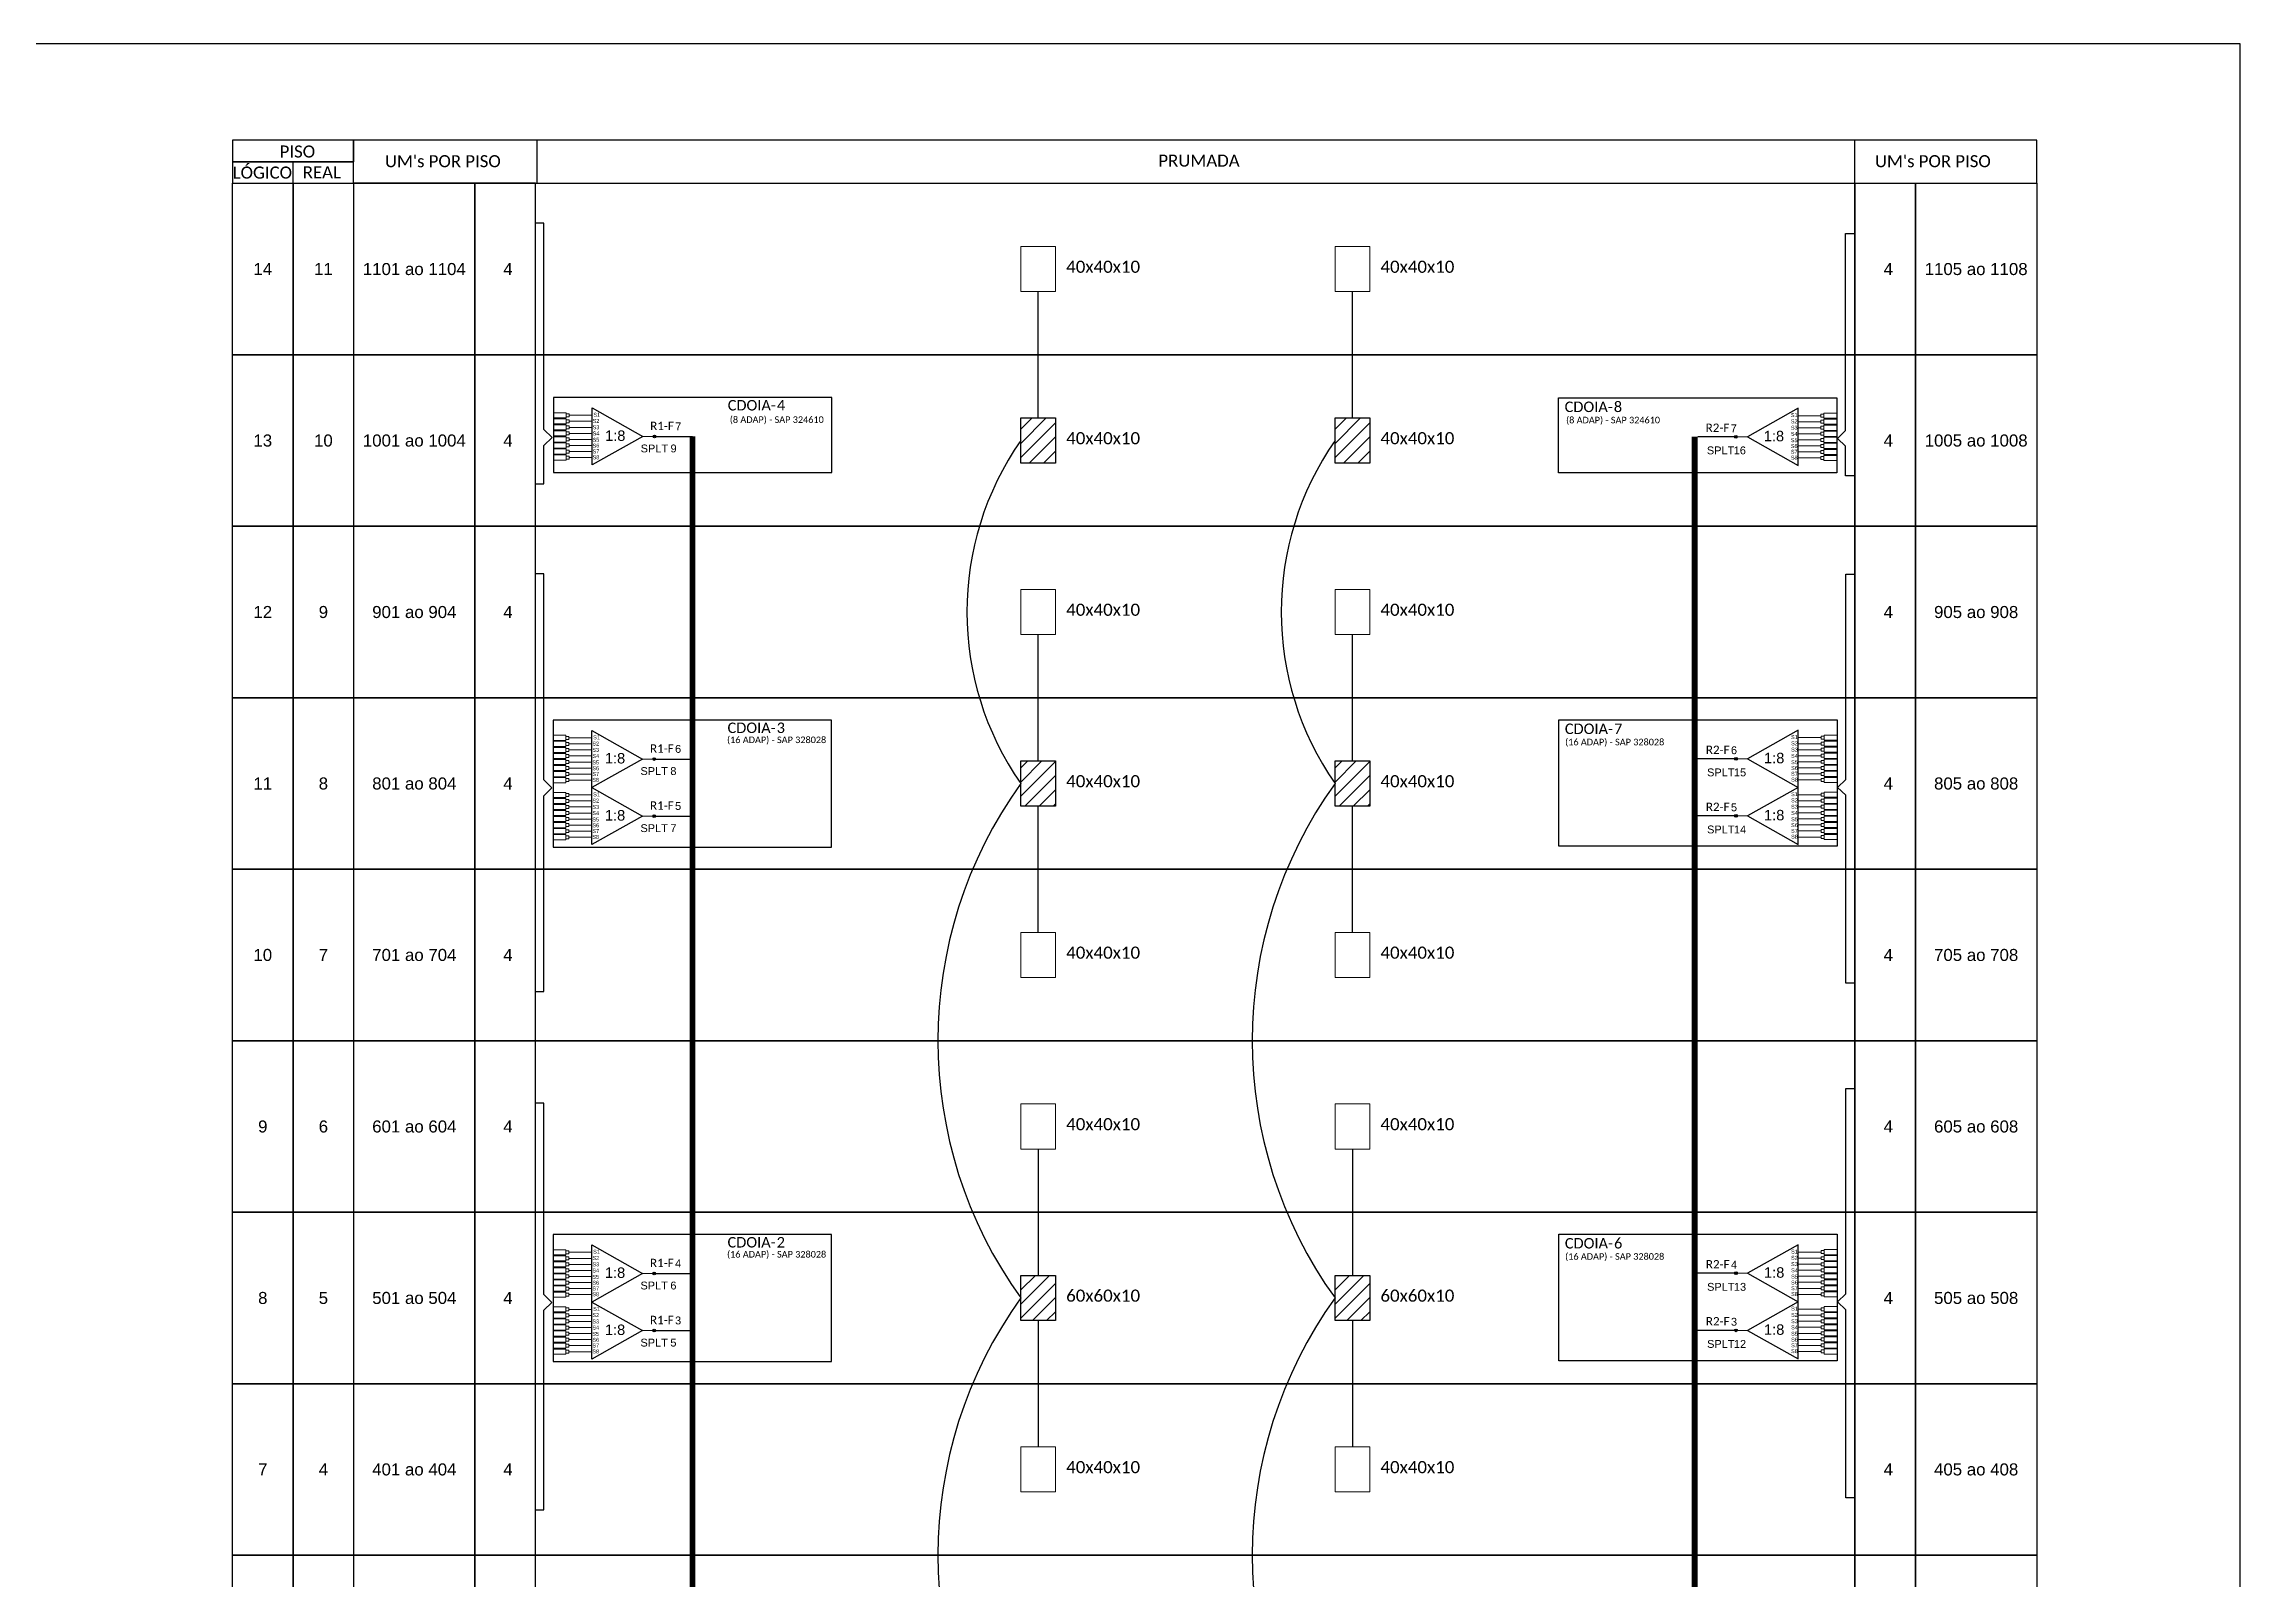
# Model space of a CAD drawing. Extents: x -89 to 749, y 705 to 1299.
# Drawn here: x 330 to 749.2, y 1005.9 to 1299 of the extents above; entities that cross this region are included whole.
import ezdxf
from ezdxf.enums import TextEntityAlignment as Align

# ---------------------------------------------------------------- set-up
doc = ezdxf.new("R2010")
doc.units = 0
doc.styles.add('ARIAL', font='arial.ttf')
doc.styles.add('WMF-Calibri0', font='calibri.ttf')

# ---------------------------------------------------------------- blocks, each defined once
blk = doc.blocks.new('SPLT_1-8_SC-APC')
at = {"color": 1}
blk.add_lwpolyline([(-7.37, -2.1), (-17.04, -7.55), (-7.37, -13), (-7.37, -2.1)], dxfattribs=at)
at = {"color": 3, "lineweight": 0}
for points in [[(-2.99, -3.51), (-7.37, -3.51)], [(-2.41, -3.02), (-2.41, -4)], [(-2.41, -3.02), (0, -3.02)], [(-2.41, -4), (0, -4)], [(-2.41, -4.17), (-2.41, -5.16)], [(-2.41, -4.17), (0, -4.17)], [(-7.37, -4.66), (-2.99, -4.66)], [(-7.37, -5.82), (-2.99, -5.82)], [(-7.37, -6.97), (-2.99, -6.97)], [(-7.37, -8.12), (-2.99, -8.12)], [(-2.41, -5.16), (0, -5.16)], [(-2.41, -5.32), (-2.41, -6.31)], [(-2.41, -5.32), (0, -5.32)], [(-2.41, -6.31), (0, -6.31)], [(-2.41, -6.48), (-2.41, -7.46)], [(-2.41, -6.48), (0, -6.48)], [(-2.41, -7.46), (0, -7.46)], [(-2.41, -7.63), (-2.41, -8.62)], [(-2.41, -7.63), (0, -7.63)], [(-7.37, -9.28), (-2.99, -9.28)], [(-7.37, -10.43), (-2.99, -10.43)], [(-7.37, -11.58), (-2.99, -11.58)], [(-2.41, -8.62), (0, -8.62)], [(-2.41, -8.78), (-2.41, -9.77)], [(-2.41, -8.78), (0, -8.78)], [(-2.41, -9.77), (0, -9.77)], [(-2.41, -9.94), (-2.41, -10.92)], [(-2.41, -9.94), (0, -9.94)], [(-2.41, -10.92), (0, -10.92)], [(-2.41, -11.09), (-2.41, -12.08)], [(-2.41, -11.09), (0, -11.09)], [(-2.41, -12.08), (0, -12.08)]]:
    blk.add_lwpolyline(points, dxfattribs=at)
for points in [[(-2.99, -3.22), (-2.41, -3.22), (-2.41, -3.8), (-2.99, -3.8)], [(-2.99, -4.38), (-2.41, -4.38), (-2.41, -4.95), (-2.99, -4.95)], [(-2.99, -5.53), (-2.41, -5.53), (-2.41, -6.1), (-2.99, -6.1)], [(-2.99, -6.68), (-2.41, -6.68), (-2.41, -7.26), (-2.99, -7.26)], [(-2.99, -7.84), (-2.41, -7.84), (-2.41, -8.41), (-2.99, -8.41)], [(-2.99, -8.99), (-2.41, -8.99), (-2.41, -9.56), (-2.99, -9.56)], [(-2.99, -10.14), (-2.41, -10.14), (-2.41, -10.72), (-2.99, -10.72)], [(-2.99, -11.3), (-2.41, -11.3), (-2.41, -11.87), (-2.99, -11.87)]]:
    blk.add_lwpolyline(points, close=True, dxfattribs=at)
at = {"color": 1, "lineweight": 0}
blk.add_lwpolyline([(-17.04, -7.55), (-19.26, -7.55)], dxfattribs=at)
at = {"color": 1, "style": 'ARIAL'}
for s, height, p in [('S1', 0.75, (-8.74, -3.78)), ('1:8', 2, (-13.91, -8.4)), ('S2', 0.75, (-8.74, -4.97)), ('S3', 0.75, (-8.74, -6.18)), ('S4', 0.75, (-8.74, -7.36)), ('S5', 0.75, (-8.74, -8.57)), ('S6', 0.75, (-8.74, -9.69)), ('S7', 0.75, (-8.74, -10.78)), ('S8', 0.75, (-8.74, -11.9))]:
    blk.add_text(s, height=height, dxfattribs=at).set_placement(p)

msp = doc.modelspace()

# ---------------------------------------------------------------- hatches: boundary and pattern name
h = msp.add_hatch(color=3)
h.dxf.hatch_style = 1
edge = h.paths.add_edge_path()
edge.add_arc((446.52, 1224.08), 0.256, 0, 360)
h = msp.add_hatch()
h.set_pattern_fill('ANSI31', color=1, scale=0.6)
h.set_pattern_definition([(45, (-605.6013, 54.8887), (-1.3470384, 1.3470384), [])])
h.paths.add_polyline_path([(516.46, 1227.61), (516.46, 1218.99), (523.08, 1218.99), (523.08, 1227.61)])
h.paths.add_polyline_path([(523.08, 1162.12), (516.46, 1162.12), (516.46, 1153.5), (523.08, 1153.5)])
h.paths.add_polyline_path([(523.08, 1055.27), (523.08, 1063.89), (516.46, 1063.89), (516.46, 1055.27)])
h.paths.add_polyline_path([(523.08, 965.66), (516.46, 965.66), (516.46, 957.04), (523.08, 957.04)])
h = msp.add_hatch()
h.set_pattern_fill('ANSI31', color=1, scale=0.6)
h.set_pattern_definition([(45, (-545.6013, 54.8887), (-1.3470384, 1.3470384), [])])
h.paths.add_polyline_path([(576.46, 1227.61), (576.46, 1218.99), (583.08, 1218.99), (583.08, 1227.61)])
h.paths.add_polyline_path([(583.08, 1162.12), (576.46, 1162.12), (576.46, 1153.5), (583.08, 1153.5)])
h.paths.add_polyline_path([(583.08, 1055.27), (583.08, 1063.89), (576.46, 1063.89), (576.46, 1055.27)])
h.paths.add_polyline_path([(583.08, 965.66), (576.46, 965.66), (576.46, 957.04), (583.08, 957.04)])
h = msp.add_hatch(color=3)
h.dxf.hatch_style = 1
edge = h.paths.add_edge_path()
edge.add_arc((652.96, 1224), 0.256, 0, 360)
h = msp.add_hatch(color=3)
h.dxf.hatch_style = 1
edge = h.paths.add_edge_path()
edge.add_arc((446.48, 1162.48), 0.256, 0, 360)
h = msp.add_hatch(color=3)
h.dxf.hatch_style = 1
edge = h.paths.add_edge_path()
edge.add_arc((653.01, 1162.52), 0.256, 0, 360)
h = msp.add_hatch(color=3)
h.dxf.hatch_style = 1
edge = h.paths.add_edge_path()
edge.add_arc((446.48, 1151.59), 0.256, 0, 360)
h = msp.add_hatch(color=3)
h.dxf.hatch_style = 1
edge = h.paths.add_edge_path()
edge.add_arc((653.01, 1151.62), 0.256, 0, 360)
h = msp.add_hatch(color=3)
h.dxf.hatch_style = 1
edge = h.paths.add_edge_path()
edge.add_arc((446.48, 1064.25), 0.256, 0, 360)
h = msp.add_hatch(color=3)
h.dxf.hatch_style = 1
edge = h.paths.add_edge_path()
edge.add_arc((653.01, 1064.29), 0.256, 0, 360)
h = msp.add_hatch(color=3)
h.dxf.hatch_style = 1
edge = h.paths.add_edge_path()
edge.add_arc((446.48, 1053.35), 0.256, 0, 360)
h = msp.add_hatch(color=3)
h.dxf.hatch_style = 1
edge = h.paths.add_edge_path()
edge.add_arc((653.01, 1053.39), 0.256, 0, 360)

# ---------------------------------------------------------------- linework, layer by layer
for points in [[(-89.32, 705.02), (749.25, 705.02), (749.25, 1299.02), (-89.32, 1299.02), (-89.32, 705.02)], [(389.1, 1272.41), (710.43, 1272.41), (710.43, 1280.64), (389.1, 1280.64), (389.1, 1280.64), (389.1, 1276.53)], [(424.16, 1272.41), (424.16, 1280.64)], [(675.7, 1272.41), (675.7, 1280.64)], [(377.53, 1272.41), (377.53, 1276.53)]]:
    msp.add_lwpolyline(points)
for points in [[(365.96, 1276.53), (389.1, 1276.53), (389.1, 1280.64), (365.96, 1280.64)], [(365.96, 1272.41), (389.1, 1272.41), (389.1, 1276.53), (365.96, 1276.53)], [(365.96, 1272.41), (377.53, 1272.41), (377.53, 1239.67), (365.96, 1239.67)], [(377.53, 1272.41), (389.1, 1272.41), (389.1, 1239.67), (377.53, 1239.67)], [(412.25, 1272.41), (389.1, 1272.41), (389.1, 1239.67), (412.25, 1239.67)], [(423.82, 1272.41), (412.25, 1272.41), (412.25, 1239.67), (423.82, 1239.67)], [(423.82, 1272.41), (675.71, 1272.41), (675.71, 1239.67), (423.82, 1239.67)], [(675.71, 1272.41), (687.29, 1272.41), (687.29, 1239.67), (675.71, 1239.67)], [(687.29, 1272.41), (710.43, 1272.41), (710.43, 1239.67), (687.29, 1239.67)], [(365.96, 1239.67), (377.53, 1239.67), (377.53, 1206.93), (365.96, 1206.93)], [(377.53, 1239.67), (389.1, 1239.67), (389.1, 1206.93), (377.53, 1206.93)], [(412.25, 1239.67), (389.1, 1239.67), (389.1, 1206.93), (412.25, 1206.93)], [(423.82, 1239.67), (412.25, 1239.67), (412.25, 1206.93), (423.82, 1206.93)], [(423.82, 1239.67), (675.71, 1239.67), (675.71, 1206.93), (423.82, 1206.93)], [(675.71, 1239.67), (687.29, 1239.67), (687.29, 1206.93), (675.71, 1206.93)], [(687.29, 1239.67), (710.43, 1239.67), (710.43, 1206.93), (687.29, 1206.93)], [(365.96, 1206.93), (377.53, 1206.93), (377.53, 1174.18), (365.96, 1174.18)], [(377.53, 1206.93), (389.1, 1206.93), (389.1, 1174.18), (377.53, 1174.18)], [(412.25, 1206.93), (389.1, 1206.93), (389.1, 1174.18), (412.25, 1174.18)], [(423.82, 1206.93), (412.25, 1206.93), (412.25, 1174.18), (423.82, 1174.18)], [(423.82, 1206.93), (675.71, 1206.93), (675.71, 1174.18), (423.82, 1174.18)], [(675.71, 1206.93), (687.29, 1206.93), (687.29, 1174.18), (675.71, 1174.18)], [(687.29, 1206.93), (710.43, 1206.93), (710.43, 1174.18), (687.29, 1174.18)], [(365.96, 1174.18), (377.53, 1174.18), (377.53, 1141.44), (365.96, 1141.44)], [(377.53, 1174.18), (389.1, 1174.18), (389.1, 1141.44), (377.53, 1141.44)], [(412.25, 1174.18), (389.1, 1174.18), (389.1, 1141.44), (412.25, 1141.44)], [(423.82, 1174.18), (412.25, 1174.18), (412.25, 1141.44), (423.82, 1141.44)], [(423.82, 1174.18), (675.71, 1174.18), (675.71, 1141.44), (423.82, 1141.44)], [(675.71, 1174.18), (687.29, 1174.18), (687.29, 1141.44), (675.71, 1141.44)], [(687.29, 1174.18), (710.43, 1174.18), (710.43, 1141.44), (687.29, 1141.44)], [(365.96, 1141.44), (377.53, 1141.44), (377.53, 1108.69), (365.96, 1108.69)], [(377.53, 1141.44), (389.1, 1141.44), (389.1, 1108.69), (377.53, 1108.69)], [(412.25, 1141.44), (389.1, 1141.44), (389.1, 1108.69), (412.25, 1108.69)], [(423.82, 1141.44), (412.25, 1141.44), (412.25, 1108.69), (423.82, 1108.69)], [(423.82, 1141.44), (675.71, 1141.44), (675.71, 1108.69), (423.82, 1108.69)], [(675.71, 1141.44), (687.29, 1141.44), (687.29, 1108.69), (675.71, 1108.69)], [(687.29, 1141.44), (710.43, 1141.44), (710.43, 1108.69), (687.29, 1108.69)], [(365.96, 1108.69), (377.53, 1108.69), (377.53, 1075.95), (365.96, 1075.95)], [(377.53, 1108.69), (389.1, 1108.69), (389.1, 1075.95), (377.53, 1075.95)], [(412.25, 1108.69), (389.1, 1108.69), (389.1, 1075.95), (412.25, 1075.95)], [(423.82, 1108.69), (412.25, 1108.69), (412.25, 1075.95), (423.82, 1075.95)], [(423.82, 1108.69), (675.71, 1108.69), (675.71, 1075.95), (423.82, 1075.95)], [(675.71, 1108.69), (687.29, 1108.69), (687.29, 1075.95), (675.71, 1075.95)], [(687.29, 1108.69), (710.43, 1108.69), (710.43, 1075.95), (687.29, 1075.95)], [(365.96, 1075.95), (377.53, 1075.95), (377.53, 1043.21), (365.96, 1043.21)], [(377.53, 1075.95), (389.1, 1075.95), (389.1, 1043.21), (377.53, 1043.21)], [(412.25, 1075.95), (389.1, 1075.95), (389.1, 1043.21), (412.25, 1043.21)], [(423.82, 1075.95), (412.25, 1075.95), (412.25, 1043.21), (423.82, 1043.21)], [(423.82, 1075.95), (675.71, 1075.95), (675.71, 1043.21), (423.82, 1043.21)], [(675.71, 1075.95), (687.29, 1075.95), (687.29, 1043.21), (675.71, 1043.21)], [(687.29, 1075.95), (710.43, 1075.95), (710.43, 1043.21), (687.29, 1043.21)], [(365.96, 1043.21), (377.53, 1043.21), (377.53, 1010.46), (365.96, 1010.46)], [(377.53, 1043.21), (389.1, 1043.21), (389.1, 1010.46), (377.53, 1010.46)], [(412.25, 1043.21), (389.1, 1043.21), (389.1, 1010.46), (412.25, 1010.46)], [(423.82, 1043.21), (412.25, 1043.21), (412.25, 1010.46), (423.82, 1010.46)], [(423.82, 1043.21), (675.71, 1043.21), (675.71, 1010.46), (423.82, 1010.46)], [(675.71, 1043.21), (687.29, 1043.21), (687.29, 1010.46), (675.71, 1010.46)], [(687.29, 1043.21), (710.43, 1043.21), (710.43, 1010.46), (687.29, 1010.46)], [(365.96, 1010.46), (377.53, 1010.46), (377.53, 977.72), (365.96, 977.72)], [(377.53, 1010.46), (389.1, 1010.46), (389.1, 977.72), (377.53, 977.72)], [(412.25, 1010.46), (389.1, 1010.46), (389.1, 977.72), (412.25, 977.72)], [(423.82, 1010.46), (412.25, 1010.46), (412.25, 977.72), (423.82, 977.72)], [(423.82, 1010.46), (675.71, 1010.46), (675.71, 977.72), (423.82, 977.72)], [(675.71, 1010.46), (687.29, 1010.46), (687.29, 977.72), (675.71, 977.72)], [(687.29, 1010.46), (710.43, 1010.46), (710.43, 977.72), (687.29, 977.72)]]:
    msp.add_lwpolyline(points, close=True)
at = {"color": 3}
for points in [[(423.78, 1215.01), (425.43, 1215.01), (425.43, 1222.36), (427, 1223.87), (425.43, 1225.38), (425.43, 1264.79), (423.78, 1264.79)], [(675.59, 1216.53), (673.93, 1216.53), (673.93, 1222.19), (672.37, 1223.7), (673.93, 1225.21), (673.93, 1262.8), (675.58, 1262.8)], [(519.77, 1227.61), (519.77, 1251.73)], [(579.77, 1227.61), (579.77, 1251.73)], [(423.74, 1118.07), (425.39, 1118.07), (425.39, 1155.46), (426.96, 1156.97), (425.39, 1158.48), (425.39, 1197.84), (423.74, 1197.84)], [(675.63, 1119.66), (673.98, 1119.66), (673.98, 1155.56), (672.41, 1157.06), (673.98, 1158.57), (673.98, 1197.79), (675.63, 1197.79)], [(519.77, 1162.12), (519.77, 1186.24)], [(579.77, 1162.12), (579.77, 1186.24)], [(519.77, 1129.38), (519.77, 1153.5)], [(579.77, 1129.38), (579.77, 1153.5)], [(675.63, 1021.43), (673.98, 1021.43), (673.98, 1057.33), (672.41, 1058.83), (673.98, 1060.34), (673.98, 1099.56), (675.63, 1099.56)], [(423.74, 1019.09), (425.39, 1019.09), (425.39, 1057.23), (426.96, 1058.74), (425.39, 1060.24), (425.39, 1096.79), (423.74, 1096.79)], [(519.77, 1088.01), (519.77, 1063.89)], [(579.77, 1088.01), (579.77, 1063.89)], [(519.77, 1055.27), (519.77, 1031.15)], [(579.77, 1055.27), (579.77, 1031.15)]]:
    msp.add_lwpolyline(points, dxfattribs=at)
at = {"color": 0, "lineweight": 0}
for points in [[(516.46, 1260.35), (523.08, 1260.35), (523.08, 1251.73), (516.46, 1251.73)], [(576.46, 1260.35), (583.08, 1260.35), (583.08, 1251.73), (576.46, 1251.73)], [(516.46, 1194.86), (523.08, 1194.86), (523.08, 1186.24), (516.46, 1186.24)], [(576.46, 1194.86), (583.08, 1194.86), (583.08, 1186.24), (576.46, 1186.24)], [(516.46, 1129.38), (523.08, 1129.38), (523.08, 1120.76), (516.46, 1120.76)], [(576.46, 1129.38), (583.08, 1129.38), (583.08, 1120.76), (576.46, 1120.76)], [(516.46, 1096.63), (523.08, 1096.63), (523.08, 1088.01), (516.46, 1088.01)], [(576.46, 1096.63), (583.08, 1096.63), (583.08, 1088.01), (576.46, 1088.01)], [(516.46, 1031.15), (523.08, 1031.15), (523.08, 1022.53), (516.46, 1022.53)], [(576.46, 1031.15), (583.08, 1031.15), (583.08, 1022.53), (576.46, 1022.53)]]:
    msp.add_lwpolyline(points, close=True, dxfattribs=at)
at = {"color": 1}
for points in [[(480.36, 1231.53), (427.23, 1231.53), (427.23, 1217.21), (480.36, 1217.21)], [(619.12, 1231.45), (672.25, 1231.45), (672.25, 1217.13), (619.12, 1217.13)], [(516.46, 1227.61), (523.08, 1227.61), (523.08, 1218.99), (516.46, 1218.99)], [(576.46, 1227.61), (583.08, 1227.61), (583.08, 1218.99), (576.46, 1218.99)], [(480.32, 1169.93), (427.19, 1169.93), (427.19, 1145.66), (480.32, 1145.66)], [(619.17, 1169.97), (672.3, 1169.97), (672.3, 1145.82), (619.17, 1145.82)], [(516.46, 1162.12), (523.08, 1162.12), (523.08, 1153.5), (516.46, 1153.5)], [(576.46, 1162.12), (583.08, 1162.12), (583.08, 1153.5), (576.46, 1153.5)], [(480.32, 1071.7), (427.19, 1071.7), (427.19, 1047.42), (480.32, 1047.42)], [(619.17, 1071.74), (672.3, 1071.74), (672.3, 1047.59), (619.17, 1047.59)], [(516.46, 1063.89), (523.08, 1063.89), (523.08, 1055.27), (516.46, 1055.27)], [(576.46, 1063.89), (583.08, 1063.89), (583.08, 1055.27), (576.46, 1055.27)]]:
    msp.add_lwpolyline(points, close=True, dxfattribs=at)
at = {"color": 3, "lineweight": 0}
for points in [[(429.67, 1228.61), (427.26, 1228.61)], [(429.67, 1228.61), (429.67, 1227.62)], [(429.67, 1227.62), (427.26, 1227.62)], [(429.67, 1227.45), (427.26, 1227.45)], [(429.67, 1226.47), (427.26, 1226.47)], [(429.67, 1226.3), (427.26, 1226.3)], [(429.67, 1225.32), (427.26, 1225.32)], [(429.67, 1225.15), (427.26, 1225.15)], [(429.67, 1227.45), (429.67, 1226.47)], [(429.67, 1226.3), (429.67, 1225.32)], [(429.67, 1225.15), (429.67, 1224.16)], [(430.25, 1228.11), (434.63, 1228.11)], [(434.63, 1226.96), (430.25, 1226.96)], [(434.63, 1225.81), (430.25, 1225.81)], [(434.63, 1224.66), (430.25, 1224.66)], [(429.67, 1224.16), (427.26, 1224.16)], [(429.67, 1224), (427.26, 1224)], [(429.67, 1223.01), (427.26, 1223.01)], [(429.67, 1222.84), (427.26, 1222.84)], [(429.67, 1221.86), (427.26, 1221.86)], [(429.67, 1221.69), (427.26, 1221.69)], [(429.67, 1220.7), (427.26, 1220.7)], [(429.67, 1220.54), (427.26, 1220.54)], [(429.67, 1224), (429.67, 1223.01)], [(429.67, 1222.84), (429.67, 1221.86)], [(429.67, 1221.69), (429.67, 1220.7)], [(429.67, 1220.54), (429.67, 1219.55)], [(434.63, 1223.5), (430.25, 1223.5)], [(434.63, 1222.35), (430.25, 1222.35)], [(434.63, 1221.2), (430.25, 1221.2)], [(429.67, 1219.55), (427.26, 1219.55)], [(434.63, 1220.04), (430.25, 1220.04)], [(429.63, 1167.01), (427.22, 1167.01)], [(429.63, 1166.02), (427.22, 1166.02)], [(429.63, 1165.86), (427.22, 1165.86)], [(429.63, 1167.01), (429.63, 1166.02)], [(429.63, 1165.86), (429.63, 1164.87)], [(430.21, 1166.52), (434.59, 1166.52)], [(429.63, 1164.87), (427.22, 1164.87)], [(429.63, 1164.71), (427.22, 1164.71)], [(429.63, 1163.72), (427.22, 1163.72)], [(429.63, 1163.55), (427.22, 1163.55)], [(429.63, 1162.57), (427.22, 1162.57)], [(429.63, 1162.4), (427.22, 1162.4)], [(429.63, 1161.41), (427.22, 1161.41)], [(429.63, 1164.71), (429.63, 1163.72)], [(429.63, 1163.55), (429.63, 1162.57)], [(429.63, 1162.4), (429.63, 1161.41)], [(434.59, 1165.36), (430.21, 1165.36)], [(434.59, 1164.21), (430.21, 1164.21)], [(434.59, 1163.06), (430.21, 1163.06)], [(434.59, 1161.91), (430.21, 1161.91)], [(429.63, 1161.25), (427.22, 1161.25)], [(429.63, 1160.26), (427.22, 1160.26)], [(429.63, 1160.09), (427.22, 1160.09)], [(429.63, 1159.11), (427.22, 1159.11)], [(429.63, 1158.94), (427.22, 1158.94)], [(429.63, 1157.95), (427.22, 1157.95)], [(429.63, 1161.25), (429.63, 1160.26)], [(429.63, 1160.09), (429.63, 1159.11)], [(429.63, 1158.94), (429.63, 1157.95)], [(434.59, 1160.75), (430.21, 1160.75)], [(434.59, 1159.6), (430.21, 1159.6)], [(434.59, 1158.45), (430.21, 1158.45)], [(429.63, 1156.11), (427.22, 1156.11)], [(429.63, 1155.13), (427.22, 1155.13)], [(429.63, 1154.96), (427.22, 1154.96)], [(429.63, 1153.97), (427.22, 1153.97)], [(429.63, 1153.81), (427.22, 1153.81)], [(429.63, 1156.11), (429.63, 1155.13)], [(429.63, 1154.96), (429.63, 1153.97)], [(429.63, 1153.81), (429.63, 1152.82)], [(430.21, 1155.62), (434.59, 1155.62)], [(434.59, 1154.47), (430.21, 1154.47)], [(434.59, 1153.32), (430.21, 1153.32)], [(429.63, 1152.82), (427.22, 1152.82)], [(429.63, 1152.66), (427.22, 1152.66)], [(429.63, 1151.67), (427.22, 1151.67)], [(429.63, 1151.5), (427.22, 1151.5)], [(429.63, 1150.52), (427.22, 1150.52)], [(429.63, 1150.35), (427.22, 1150.35)], [(429.63, 1149.36), (427.22, 1149.36)], [(429.63, 1149.2), (427.22, 1149.2)], [(429.63, 1152.66), (429.63, 1151.67)], [(429.63, 1151.5), (429.63, 1150.52)], [(429.63, 1150.35), (429.63, 1149.36)], [(429.63, 1149.2), (429.63, 1148.21)], [(434.59, 1152.16), (430.21, 1152.16)], [(434.59, 1151.01), (430.21, 1151.01)], [(434.59, 1149.86), (430.21, 1149.86)], [(429.63, 1148.21), (427.22, 1148.21)], [(429.63, 1148.04), (427.22, 1148.04)], [(429.63, 1147.06), (427.22, 1147.06)], [(429.63, 1148.04), (429.63, 1147.06)], [(434.59, 1148.7), (430.21, 1148.7)], [(434.59, 1147.55), (430.21, 1147.55)], [(429.63, 1068.78), (427.22, 1068.78)], [(429.63, 1067.79), (427.22, 1067.79)], [(429.63, 1067.63), (427.22, 1067.63)], [(429.63, 1066.64), (427.22, 1066.64)], [(429.63, 1066.47), (427.22, 1066.47)], [(429.63, 1065.49), (427.22, 1065.49)], [(429.63, 1065.32), (427.22, 1065.32)], [(429.63, 1068.78), (429.63, 1067.79)], [(429.63, 1067.63), (429.63, 1066.64)], [(429.63, 1066.47), (429.63, 1065.49)], [(429.63, 1065.32), (429.63, 1064.33)], [(430.21, 1068.29), (434.59, 1068.29)], [(434.59, 1067.13), (430.21, 1067.13)], [(434.59, 1065.98), (430.21, 1065.98)], [(429.63, 1064.33), (427.22, 1064.33)], [(429.63, 1064.17), (427.22, 1064.17)], [(429.63, 1063.18), (427.22, 1063.18)], [(429.63, 1063.02), (427.22, 1063.02)], [(429.63, 1062.03), (427.22, 1062.03)], [(429.63, 1061.86), (427.22, 1061.86)], [(429.63, 1060.88), (427.22, 1060.88)], [(429.63, 1064.17), (429.63, 1063.18)], [(429.63, 1063.02), (429.63, 1062.03)], [(429.63, 1061.86), (429.63, 1060.88)], [(434.59, 1064.83), (430.21, 1064.83)], [(434.59, 1063.67), (430.21, 1063.67)], [(434.59, 1062.52), (430.21, 1062.52)], [(434.59, 1061.37), (430.21, 1061.37)], [(429.63, 1060.71), (427.22, 1060.71)], [(429.63, 1059.72), (427.22, 1059.72)], [(429.63, 1057.88), (427.22, 1057.88)], [(429.63, 1056.9), (427.22, 1056.9)], [(429.63, 1056.73), (427.22, 1056.73)], [(429.63, 1060.71), (429.63, 1059.72)], [(429.63, 1057.88), (429.63, 1056.9)], [(429.63, 1056.73), (429.63, 1055.74)], [(434.59, 1060.22), (430.21, 1060.22)], [(430.21, 1057.39), (434.59, 1057.39)], [(429.63, 1055.74), (427.22, 1055.74)], [(429.63, 1055.58), (427.22, 1055.58)], [(429.63, 1054.59), (427.22, 1054.59)], [(429.63, 1054.42), (427.22, 1054.42)], [(429.63, 1053.44), (427.22, 1053.44)], [(429.63, 1053.27), (427.22, 1053.27)], [(429.63, 1055.58), (429.63, 1054.59)], [(429.63, 1054.42), (429.63, 1053.44)], [(429.63, 1053.27), (429.63, 1052.28)], [(434.59, 1056.24), (430.21, 1056.24)], [(434.59, 1055.08), (430.21, 1055.08)], [(434.59, 1053.93), (430.21, 1053.93)], [(434.59, 1052.78), (430.21, 1052.78)], [(429.63, 1052.28), (427.22, 1052.28)], [(429.63, 1052.12), (427.22, 1052.12)], [(429.63, 1051.13), (427.22, 1051.13)], [(429.63, 1050.97), (427.22, 1050.97)], [(429.63, 1049.98), (427.22, 1049.98)], [(429.63, 1049.81), (427.22, 1049.81)], [(429.63, 1048.83), (427.22, 1048.83)], [(429.63, 1052.12), (429.63, 1051.13)], [(429.63, 1050.97), (429.63, 1049.98)], [(429.63, 1049.81), (429.63, 1048.83)], [(434.59, 1051.62), (430.21, 1051.62)], [(434.59, 1050.47), (430.21, 1050.47)], [(434.59, 1049.32), (430.21, 1049.32)]]:
    msp.add_lwpolyline(points, dxfattribs=at)
at = {"color": 1}
for points in [[(434.63, 1229.53), (444.29, 1224.08), (434.63, 1218.63), (434.63, 1229.53)], [(434.59, 1167.93), (444.25, 1162.48), (434.59, 1157.03), (434.59, 1167.93)], [(434.59, 1157.03), (444.25, 1151.59), (434.59, 1146.14), (434.59, 1157.03)], [(434.59, 1069.7), (444.25, 1064.25), (434.59, 1058.8), (434.59, 1069.7)], [(434.59, 1058.8), (444.25, 1053.35), (434.59, 1047.91), (434.59, 1058.8)]]:
    msp.add_lwpolyline(points, dxfattribs=at)
at = {"color": 3, "lineweight": 0}
for points in [[(430.25, 1228.4), (429.67, 1228.4), (429.67, 1227.83), (430.25, 1227.83)], [(430.25, 1227.25), (429.67, 1227.25), (429.67, 1226.68), (430.25, 1226.68)], [(430.25, 1226.09), (429.67, 1226.09), (429.67, 1225.52), (430.25, 1225.52)], [(430.25, 1224.94), (429.67, 1224.94), (429.67, 1224.37), (430.25, 1224.37)], [(430.25, 1223.79), (429.67, 1223.79), (429.67, 1223.22), (430.25, 1223.22)], [(430.25, 1222.64), (429.67, 1222.64), (429.67, 1222.06), (430.25, 1222.06)], [(430.25, 1221.48), (429.67, 1221.48), (429.67, 1220.91), (430.25, 1220.91)], [(430.25, 1220.33), (429.67, 1220.33), (429.67, 1219.76), (430.25, 1219.76)], [(430.21, 1166.8), (429.63, 1166.8), (429.63, 1166.23), (430.21, 1166.23)], [(430.21, 1165.65), (429.63, 1165.65), (429.63, 1165.08), (430.21, 1165.08)], [(430.21, 1164.5), (429.63, 1164.5), (429.63, 1163.93), (430.21, 1163.93)], [(430.21, 1163.35), (429.63, 1163.35), (429.63, 1162.77), (430.21, 1162.77)], [(430.21, 1162.19), (429.63, 1162.19), (429.63, 1161.62), (430.21, 1161.62)], [(430.21, 1161.04), (429.63, 1161.04), (429.63, 1160.47), (430.21, 1160.47)], [(430.21, 1159.89), (429.63, 1159.89), (429.63, 1159.31), (430.21, 1159.31)], [(430.21, 1158.73), (429.63, 1158.73), (429.63, 1158.16), (430.21, 1158.16)], [(430.21, 1155.91), (429.63, 1155.91), (429.63, 1155.33), (430.21, 1155.33)], [(430.21, 1154.75), (429.63, 1154.75), (429.63, 1154.18), (430.21, 1154.18)], [(430.21, 1153.6), (429.63, 1153.6), (429.63, 1153.03), (430.21, 1153.03)], [(430.21, 1152.45), (429.63, 1152.45), (429.63, 1151.88), (430.21, 1151.88)], [(430.21, 1151.3), (429.63, 1151.3), (429.63, 1150.72), (430.21, 1150.72)], [(430.21, 1150.14), (429.63, 1150.14), (429.63, 1149.57), (430.21, 1149.57)], [(430.21, 1148.99), (429.63, 1148.99), (429.63, 1148.42), (430.21, 1148.42)], [(430.21, 1147.84), (429.63, 1147.84), (429.63, 1147.26), (430.21, 1147.26)], [(430.21, 1068.57), (429.63, 1068.57), (429.63, 1068), (430.21, 1068)], [(430.21, 1067.42), (429.63, 1067.42), (429.63, 1066.85), (430.21, 1066.85)], [(430.21, 1066.27), (429.63, 1066.27), (429.63, 1065.69), (430.21, 1065.69)], [(430.21, 1065.11), (429.63, 1065.11), (429.63, 1064.54), (430.21, 1064.54)], [(430.21, 1063.96), (429.63, 1063.96), (429.63, 1063.39), (430.21, 1063.39)], [(430.21, 1062.81), (429.63, 1062.81), (429.63, 1062.24), (430.21, 1062.24)], [(430.21, 1061.66), (429.63, 1061.66), (429.63, 1061.08), (430.21, 1061.08)], [(430.21, 1060.5), (429.63, 1060.5), (429.63, 1059.93), (430.21, 1059.93)], [(430.21, 1057.68), (429.63, 1057.68), (429.63, 1057.1), (430.21, 1057.1)], [(430.21, 1056.52), (429.63, 1056.52), (429.63, 1055.95), (430.21, 1055.95)], [(430.21, 1055.37), (429.63, 1055.37), (429.63, 1054.8), (430.21, 1054.8)], [(430.21, 1054.22), (429.63, 1054.22), (429.63, 1053.64), (430.21, 1053.64)], [(430.21, 1053.06), (429.63, 1053.06), (429.63, 1052.49), (430.21, 1052.49)], [(430.21, 1051.91), (429.63, 1051.91), (429.63, 1051.34), (430.21, 1051.34)], [(430.21, 1050.76), (429.63, 1050.76), (429.63, 1050.19), (430.21, 1050.19)], [(430.21, 1049.61), (429.63, 1049.61), (429.63, 1049.03), (430.21, 1049.03)]]:
    msp.add_lwpolyline(points, close=True, dxfattribs=at)
at = {"color": 5, "const_width": 1.1}
msp.add_lwpolyline([(453.78, 1224.08), (453.78, 778.04), (566.77, 778.04), (566.77, 767.13)], dxfattribs=at)
at = {"color": 6, "const_width": 1.1}
msp.add_lwpolyline([(645.12, 1224), (645.12, 778.04), (581.05, 778.04), (581.05, 767.13)], dxfattribs=at)
at = {"color": 1, "lineweight": 0}
for points in [[(444.29, 1224.08), (446.52, 1224.08)], [(444.25, 1162.48), (446.48, 1162.48)], [(444.25, 1151.59), (446.48, 1151.59)], [(444.25, 1064.25), (446.48, 1064.25)], [(444.25, 1053.35), (446.48, 1053.35)]]:
    msp.add_lwpolyline(points, dxfattribs=at)
at = {"color": 5}
for points in [[(446.52, 1224.08), (453.78, 1224.08)], [(446.48, 1162.48), (453.74, 1162.48)], [(446.48, 1151.59), (453.74, 1151.59)], [(446.48, 1064.25), (453.74, 1064.25)], [(446.48, 1053.35), (453.74, 1053.35)]]:
    msp.add_lwpolyline(points, dxfattribs=at)
at = {"color": 6}
for points in [[(652.96, 1224), (645.7, 1224)], [(653.01, 1162.52), (645.75, 1162.52)], [(653.01, 1151.62), (645.75, 1151.62)], [(653.01, 1064.29), (645.75, 1064.29)], [(653.01, 1053.39), (645.75, 1053.39)]]:
    msp.add_lwpolyline(points, dxfattribs=at)
at = {"color": 3}
for centre in [(446.52, 1224.08), (652.96, 1224), (446.48, 1162.48), (653.01, 1162.52), (446.48, 1151.59), (653.01, 1151.62), (446.48, 1064.25), (653.01, 1064.29), (446.48, 1053.35), (653.01, 1053.39)]:
    msp.add_circle(centre, 0.256, dxfattribs=at)
for centre, radius, start, end in [((563.54, 1190.55), 57.35, 145.1836, 214.8164), ((623.54, 1190.55), 57.35, 145.1836, 214.8164), ((584.85, 1108.69), 84.2, 144.317, 215.683), ((644.85, 1108.69), 84.2, 144.317, 215.683), ((584.85, 1010.46), 84.2, 144.317, 215.683), ((644.85, 1010.46), 84.2, 144.317, 215.683)]:
    msp.add_arc(centre, radius, start, end, dxfattribs=at)

# ---------------------------------------------------------------- block references
for p in [(672.22, 1231.55), (672.27, 1170.07), (672.27, 1159.17), (672.27, 1071.84), (672.27, 1060.94)]:
    msp.add_blockref('SPLT_1-8_SC-APC', p, dxfattribs=at)

# ---------------------------------------------------------------- texts
at = {"style": 'WMF-Calibri0'}
for s, height, p in [('     PISO', 2.3, (370.92, 1277.33)), ('  LÓGICO', 2.3, (364.38, 1273.31)), ('    REAL', 2.3, (376.14, 1273.36)), ("UM's POR PISO", 2.3, (395.06, 1275.48)), ('PRUMADA', 2.3, (542.73, 1275.59)), ("UM's POR PISO", 2.3, (679.53, 1275.48)), ('40x40x10', 2.317, (525.13, 1255.32)), ('40x40x10', 2.317, (585.13, 1255.32)), ('40x40x10', 2.317, (525.13, 1189.83)), ('40x40x10', 2.317, (585.13, 1189.83)), ('40x40x10', 2.317, (525.13, 1124.35)), ('40x40x10', 2.317, (585.13, 1124.35)), ('40x40x10', 2.317, (525.13, 1091.6)), ('40x40x10', 2.317, (585.13, 1091.6)), ('40x40x10', 2.317, (525.13, 1026.12)), ('40x40x10', 2.317, (585.13, 1026.12))]:
    msp.add_text(s, height=height, dxfattribs=at).set_placement(p)
at = {"style": 'ARIAL'}
for s, p in [('14', (371.75, 1256.04)), ('11', (383.32, 1256.04)), ('1101 ao 1104', (400.68, 1256.04)), ('4', (418.56, 1256.04)), ('4', (682.09, 1256.04)), ('1105 ao 1108', (698.86, 1256.04)), ('13', (371.75, 1223.3)), ('10', (383.32, 1223.3)), ('1001 ao 1004', (400.68, 1223.3)), ('4', (418.56, 1223.3)), ('4', (682.09, 1223.3)), ('1005 ao 1008', (698.86, 1223.3)), ('12', (371.75, 1190.55)), ('9', (383.32, 1190.55)), ('901 ao 904', (400.68, 1190.55)), ('4', (418.56, 1190.55)), ('4', (682.09, 1190.55)), ('905 ao 908', (698.86, 1190.55)), ('11', (371.75, 1157.81)), ('8', (383.32, 1157.81)), ('801 ao 804', (400.68, 1157.81)), ('4', (418.56, 1157.81)), ('4', (682.09, 1157.81)), ('805 ao 808', (698.86, 1157.81)), ('10', (371.75, 1125.07)), ('7', (383.32, 1125.07)), ('701 ao 704', (400.68, 1125.07)), ('4', (418.56, 1125.07)), ('4', (682.09, 1125.07)), ('705 ao 708', (698.86, 1125.07)), ('9', (371.75, 1092.32)), ('6', (383.32, 1092.32)), ('601 ao 604', (400.68, 1092.32)), ('4', (418.56, 1092.32)), ('4', (682.09, 1092.32)), ('605 ao 608', (698.86, 1092.32)), ('8', (371.75, 1059.58)), ('5', (383.32, 1059.58)), ('501 ao 504', (400.68, 1059.58)), ('4', (418.56, 1059.58)), ('4', (682.09, 1059.58)), ('505 ao 508', (698.86, 1059.58)), ('7', (371.75, 1026.84)), ('4', (383.32, 1026.84)), ('401 ao 404', (400.68, 1026.84)), ('4', (418.56, 1026.84)), ('4', (682.09, 1026.84)), ('405 ao 408', (698.86, 1026.84))]:
    msp.add_text(s, height=2.3, dxfattribs=at).set_placement(p, align=Align.MIDDLE_CENTER)
at = {"color": 1}
for s, height, style, p in [('S1', 0.75, 'ARIAL', (434.86, 1227.84)), ('CDOIA-', 2, 'WMF-Calibri0', (460.52, 1229.03)), ('4', 2, 'WMF-Calibri0', (469.9, 1229.03)), ('CDOIA-', 2, 'WMF-Calibri0', (620.3, 1228.73)), ('8', 2, 'WMF-Calibri0', (629.68, 1228.73)), ('S3', 0.75, 'ARIAL', (434.71, 1225.45)), ('S4', 0.75, 'ARIAL', (434.72, 1224.27)), ('S2', 0.75, 'ARIAL', (434.72, 1226.66)), ('1:8', 2, 'ARIAL', (437.1, 1223.23)), ('40x40x10', 2.317, 'WMF-Calibri0', (525.13, 1222.58)), ('40x40x10', 2.317, 'WMF-Calibri0', (585.13, 1222.58)), ('S5', 0.75, 'ARIAL', (434.71, 1223.06)), ('S6', 0.75, 'ARIAL', (434.71, 1221.94)), ('S7', 0.75, 'ARIAL', (434.71, 1220.84)), ('S8', 0.75, 'ARIAL', (434.71, 1219.72)), ('S2', 0.75, 'ARIAL', (434.68, 1165.06)), ('S1', 0.75, 'ARIAL', (434.82, 1166.25)), ('CDOIA-', 2, 'WMF-Calibri0', (460.48, 1167.44)), ('3', 2, 'WMF-Calibri0', (469.86, 1167.44)), ('CDOIA-', 2, 'WMF-Calibri0', (620.34, 1167.25)), ('7', 2, 'WMF-Calibri0', (629.73, 1167.25)), ('S3', 0.75, 'ARIAL', (434.68, 1163.85)), ('S5', 0.75, 'ARIAL', (434.67, 1161.46)), ('S4', 0.75, 'ARIAL', (434.68, 1162.67)), ('1:8', 2, 'ARIAL', (437.06, 1161.63)), ('S6', 0.75, 'ARIAL', (434.68, 1160.34)), ('S7', 0.75, 'ARIAL', (434.68, 1159.24)), ('S8', 0.75, 'ARIAL', (434.67, 1158.13)), ('40x40x10', 2.317, 'WMF-Calibri0', (525.13, 1157.09)), ('40x40x10', 2.317, 'WMF-Calibri0', (585.13, 1157.09)), ('S3', 0.75, 'ARIAL', (434.68, 1152.95)), ('S2', 0.75, 'ARIAL', (434.68, 1154.17)), ('S1', 0.75, 'ARIAL', (434.82, 1155.35)), ('S5', 0.75, 'ARIAL', (434.67, 1150.56)), ('S6', 0.75, 'ARIAL', (434.68, 1149.44)), ('S7', 0.75, 'ARIAL', (434.68, 1148.35)), ('S4', 0.75, 'ARIAL', (434.68, 1151.78)), ('1:8', 2, 'ARIAL', (437.06, 1150.73)), ('S8', 0.75, 'ARIAL', (434.67, 1147.23)), ('CDOIA-', 2, 'WMF-Calibri0', (460.48, 1069.21)), ('2', 2, 'WMF-Calibri0', (469.86, 1069.21)), ('CDOIA-', 2, 'WMF-Calibri0', (620.34, 1069.02)), ('6', 2, 'WMF-Calibri0', (629.73, 1069.02)), ('S3', 0.75, 'ARIAL', (434.68, 1065.62)), ('S2', 0.75, 'ARIAL', (434.68, 1066.83)), ('S4', 0.75, 'ARIAL', (434.68, 1064.44)), ('S1', 0.75, 'ARIAL', (434.82, 1068.02)), ('1:8', 2, 'ARIAL', (437.06, 1063.4)), ('S5', 0.75, 'ARIAL', (434.67, 1063.23)), ('S6', 0.75, 'ARIAL', (434.68, 1062.11)), ('S7', 0.75, 'ARIAL', (434.68, 1061.01)), ('60x60x10', 2.317, 'WMF-Calibri0', (525.13, 1058.86)), ('60x60x10', 2.317, 'WMF-Calibri0', (585.13, 1058.86)), ('S8', 0.75, 'ARIAL', (434.67, 1059.9)), ('S2', 0.75, 'ARIAL', (434.68, 1055.93)), ('S1', 0.75, 'ARIAL', (434.82, 1057.12)), ('S3', 0.75, 'ARIAL', (434.68, 1054.72)), ('S5', 0.75, 'ARIAL', (434.67, 1052.33)), ('S4', 0.75, 'ARIAL', (434.68, 1053.55)), ('1:8', 2, 'ARIAL', (437.06, 1052.5)), ('S6', 0.75, 'ARIAL', (434.68, 1051.21)), ('S7', 0.75, 'ARIAL', (434.68, 1050.12)), ('S8', 0.75, 'ARIAL', (434.67, 1049))]:
    msp.add_text(s, height=height, dxfattribs=dict(at, style=style)).set_placement(p)
at = {"color": 5, "style": 'WMF-Calibri0'}
for p in [(445.71, 1225.29), (445.68, 1163.69), (445.68, 1152.8), (445.68, 1065.46), (445.68, 1054.57)]:
    msp.add_text('R1-F', height=1.6, dxfattribs=at).set_placement(p)
at = {"color": 5, "style": 'ARIAL'}
for s, p in [('7', (451.08, 1225.26)), ('6', (451.04, 1163.66)), ('5', (451.04, 1152.76)), ('4', (451.04, 1065.43)), ('3', (451.04, 1054.53))]:
    msp.add_text(s, height=1.5, dxfattribs=at).set_placement(p, align=Align.CENTER)
at = {"color": 1, "style": 'WMF-Calibri0'}
for s, p in [('(8 ADAP) - SAP 324610', (469.88, 1226.66)), ('(8 ADAP) - SAP 324610', (629.54, 1226.58)), ('(16 ADAP) - SAP 328028', (469.85, 1165.52)), ('(16 ADAP) - SAP 328028', (629.85, 1165.1)), ('(16 ADAP) - SAP 328028', (469.85, 1067.29)), ('(16 ADAP) - SAP 328028', (629.85, 1066.87))]:
    msp.add_text(s, height=1.25, dxfattribs=at).set_placement(p, align=Align.CENTER)
at = {"color": 6, "style": 'WMF-Calibri0'}
for p in [(647.22, 1224.93), (647.26, 1163.44), (647.26, 1152.55), (647.26, 1065.21), (647.26, 1054.32)]:
    msp.add_text('R2-F', height=1.6, dxfattribs=at).set_placement(p)
at = {"color": 6, "style": 'ARIAL'}
for s, p in [('7', (652.59, 1224.89)), ('6', (652.63, 1163.41)), ('5', (652.63, 1152.51)), ('4', (652.63, 1065.18)), ('3', (652.63, 1054.28))]:
    msp.add_text(s, height=1.5, dxfattribs=at).set_placement(p, align=Align.CENTER)
at = {"color": 7, "style": 'ARIAL'}
for s, p in [('SPLT', (446.51, 1221.03)), ('9', (450.18, 1221.03)), ('SPLT', (650.07, 1220.66)), ('16', (653.74, 1220.66)), ('SPLT', (446.47, 1159.43)), ('8', (450.14, 1159.43)), ('SPLT', (650.11, 1159.18)), ('15', (653.78, 1159.18)), ('SPLT', (446.47, 1148.53)), ('7', (450.14, 1148.53)), ('SPLT', (650.11, 1148.28)), ('14', (653.78, 1148.28)), ('SPLT', (446.47, 1061.2)), ('6', (450.14, 1061.2)), ('SPLT', (650.11, 1060.95)), ('13', (653.78, 1060.95)), ('SPLT', (446.47, 1050.3)), ('5', (450.14, 1050.3)), ('SPLT', (650.11, 1050.05)), ('12', (653.78, 1050.05))]:
    msp.add_text(s, height=1.5, dxfattribs=at).set_placement(p, align=Align.CENTER)

doc.saveas('drawing.dxf')
